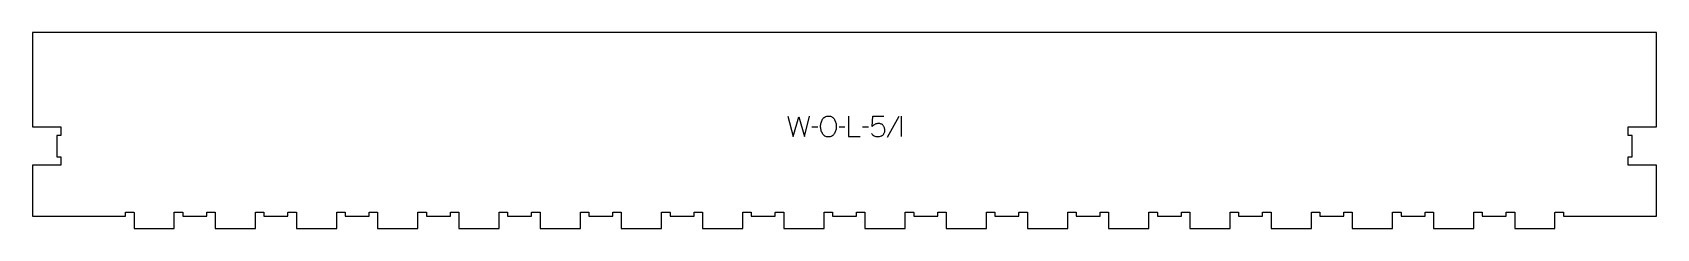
# Model space of a CAD drawing. Extents: x 0 to 2399, y 0 to 290.
import ezdxf

# ---------------------------------------------------------------- set-up
doc = ezdxf.new("R2010")
doc.units = 0
doc.layers.add('1_ANYTOOL_1MMDEEP_LABELS_S', color=2, linetype='CONTINUOUS')
doc.layers.add('4_ANYTOOL_CUTTHROUGH_OUTSI', color=5, linetype='CONTINUOUS')

msp = doc.modelspace()

# ---------------------------------------------------------------- linework, layer by layer
at = {"layer": '1_ANYTOOL_1MMDEEP_LABELS_S'}
for p, q in [((1160.387165, 149.633846), (1151.601451, 149.548132)), ((1200.415737, 149.633846), (1191.630022, 149.548132)), ((1235.301451, 149.633846), (1226.515737, 149.548132)), ((1279.958594, 165.276703), (1262.772879, 134.505275)), ((1283.472879, 165.748132), (1283.472879, 135.748132))]:
    msp.add_line(p, q, dxfattribs=at)
for points in [[(1116.030022, 165.748132), (1123.744308, 135.748132), (1132.187165, 164.848132), (1140.672879, 135.748132), (1148.172879, 165.748132)], [(1205.558594, 165.748132), (1205.558594, 135.748132), (1222.658594, 135.748132)]]:
    msp.add_lwpolyline(points, dxfattribs=at)
msp.add_lwpolyline([(1176.458594, 166.090989, -0.064784), (1179.132549, 165.743068, -0.088904), (1181.558594, 164.612417, -0.05419), (1183.481158, 162.920287, -0.051179), (1185.008594, 160.862417, -0.041653), (1186.190793, 158.433645, -0.036749), (1186.980022, 155.848132, -0.024892), (1187.437802, 153.228869, -0.030823), (1187.601451, 150.576703, -0.034269), (1187.424931, 148.004207, -0.031918), (1186.910379, 145.476703, -0.031725), (1186.022192, 142.867307, -0.026303), (1184.837165, 140.376703, -0.058719), (1183.313385, 138.214956, -0.077745), (1181.274665, 136.551703, -0.077243), (1178.787677, 135.572866, -0.055252), (1176.115737, 135.276703, -0.054051), (1173.361812, 135.575282, -0.077615), (1170.796094, 136.573132, -0.078558), (1168.72102, 138.260205, -0.060481), (1167.180022, 140.462417, -0.02629), (1165.993362, 143.001637, -0.031299), (1165.106808, 145.658846, -0.031469), (1164.591769, 148.245662, -0.033416), (1164.415737, 150.876703, -0.032847), (1164.594414, 153.593652, -0.035049), (1165.138951, 156.260632, -0.03503), (1166.054925, 158.837671, -0.032231), (1167.308594, 161.26956, -0.062518), (1168.930482, 163.336655, -0.074052), (1171.042522, 164.885632, -0.072322), (1173.669376, 165.816523, -0.049083)], format="xyb", close=True, dxfattribs=at)
msp.add_lwpolyline([(1239.587165, 140.505275, 0.051644), (1241.322203, 138.485362, 0.067529), (1243.476451, 136.937417, 0.067834), (1245.933209, 136.032946, 0.054378), (1248.544308, 135.748132, 0.039344), (1251.527561, 135.983239, 0.059901), (1254.394308, 136.798132, 0.055966), (1255.609114, 137.475135, 0.047768), (1256.660379, 138.389203, 0.046557), (1257.655794, 139.654492, 0.031515), (1258.444308, 141.062417, 0.047557), (1259.1326, 142.941798, 0.064093), (1259.387165, 144.91956, 0.035335), (1259.245847, 146.916739, 0.045148), (1258.787165, 148.862417, 0.045692), (1258.037039, 150.573907, 0.046166), (1256.987165, 152.11956, 0.060461), (1255.652257, 153.391115, 0.060801), (1254.051451, 154.305275, 0.059081), (1252.087959, 154.868596, 0.040364), (1250.044308, 155.033846, 0.051634), (1247.463716, 154.766642, 0.068321), (1245.030022, 153.898132, 0.044671), (1242.788237, 152.465978, 0.031916), (1240.787165, 150.705275), (1241.515737, 165.748132), (1257.715737, 165.748132)], format="xyb", dxfattribs=at)
at = {"layer": '4_ANYTOOL_CUTTHROUGH_OUTSI'}
msp.add_lwpolyline([(2261.999201, 18.00256), (2399.499986, 18.00256), (2399.499986, 93.50256), (2357.749986, 93.50256, -0.414214), (2357.499986, 93.75256), (2357.499986, 105.75256, -0.414214), (2357.749986, 106.00256), (2363.499986, 106.00256), (2363.499986, 137.502227), (2357.749986, 137.502227, -0.414214), (2357.499986, 137.752227), (2357.499986, 149.752227, -0.414214), (2357.749986, 150.002227), (2399.499748, 150.002177), (2399.499979, 289.502543), (0.000007, 289.502543), (0.000238, 150.002177), (41.75, 150.002227, -0.414214), (42, 149.752227), (42, 137.752227, -0.414214), (41.75, 137.502227), (36, 137.502227), (36, 106.00256), (41.75, 106.00256, -0.414214), (42, 105.75256), (42, 93.75256, -0.414214), (41.75, 93.50256), (0, 93.50256), (0, 18.00256), (137.5, 18.00256), (137.5, 23.75256, -0.414214), (137.75, 24.00256), (149.75, 24.00256, -0.414214), (150, 23.75256), (150, 0.00256), (209.5, 0.00256), (209.5, 23.75256, -0.414214), (209.75, 24.00256), (221.75, 24.00256, -0.414214), (222, 23.75256), (222, 18.00256), (257.5, 18.00256), (257.5, 23.75256, -0.414214), (257.75, 24.00256), (269.75, 24.00256, -0.414214), (270, 23.75256), (270, 0.00256), (329.5, 0.00256), (329.5, 23.75256, -0.414214), (329.75, 24.00256), (341.75, 24.00256, -0.414214), (342, 23.75256), (342, 18.00256), (377.5, 18.00256), (377.5, 23.75256, -0.414214), (377.75, 24.00256), (389.75, 24.00256, -0.414214), (390, 23.75256), (390, 0.00256), (449.5, 0.00256), (449.5, 23.75256, -0.414214), (449.75, 24.00256), (461.75, 24.00256, -0.414214), (462, 23.75256), (462, 18.00256), (497.5, 18.00256), (497.5, 23.75256, -0.414214), (497.75, 24.00256), (509.75, 24.00256, -0.414214), (510, 23.75256), (510, 0.00256), (569.5, 0.00256), (569.5, 23.75256, -0.414214), (569.75, 24.00256), (581.75, 24.00256, -0.414214), (582, 23.75256), (582, 18.00256), (617.5, 18.00256), (617.5, 23.75256, -0.414214), (617.75, 24.00256), (629.75, 24.00256, -0.414214), (630, 23.75256), (630, 0.00256), (689.5, 0.00256), (689.5, 23.75256, -0.414214), (689.75, 24.00256), (701.75, 24.00256, -0.414214), (702, 23.75256), (702, 18.00256), (737.5, 18.00256), (737.5, 23.75256, -0.414214), (737.75, 24.00256), (749.75, 24.00256, -0.414214), (750, 23.75256), (750, 0.00256), (809.5, 0.00256), (809.5, 23.75256, -0.414214), (809.75, 24.00256), (821.75, 24.00256, -0.414214), (822, 23.75256), (822, 18.00256), (857.5, 18.00256), (857.5, 23.75256, -0.414214), (857.75, 24.00256), (869.75, 24.00256, -0.414214), (870, 23.75256), (870, 0.00256), (929.5, 0.00256), (929.5, 23.75256, -0.414214), (929.75, 24.00256), (941.75, 24.00256, -0.414214), (942, 23.75256), (942, 18.00256), (977.5, 18.00256), (977.5, 23.75256, -0.414214), (977.75, 24.00256), (989.75, 24.00256, -0.414214), (990, 23.75256), (990, 0.00256), (1049.5, 0.00256), (1049.5, 23.75256, -0.414214), (1049.75, 24.00256), (1061.75, 24.00256, -0.414214), (1062, 23.75256), (1062, 18.00256), (1097.5, 18.00256), (1097.5, 23.75256, -0.414214), (1097.75, 24.00256), (1109.75, 24.00256, -0.414214), (1110, 23.75256), (1110, 0.00256), (1169.5, 0.00256), (1169.5, 23.75256, -0.414214), (1169.75, 24.00256), (1181.75, 24.00256, -0.414214), (1182, 23.75256), (1182, 18.00256), (1217.499201, 18.002516), (1217.499215, 23.752517, -0.414214), (1217.749216, 24.002516), (1229.749216, 24.002487, -0.414214), (1229.999215, 23.752486), (1229.999157, 0.002486), (1289.499157, 0.002341), (1289.499215, 23.752341, -0.414214), (1289.749216, 24.00234), (1301.749216, 24.002311, -0.414213), (1301.999215, 23.752311), (1301.999215, 18.002311), (1337.499201, 18.002224), (1337.499215, 23.752224, -0.414214), (1337.749216, 24.002223), (1349.749216, 24.002194, -0.414214), (1349.999215, 23.752193), (1349.999157, 0.002193), (1409.499157, 0.002048), (1409.499215, 23.752048, -0.414214), (1409.749216, 24.002048), (1421.749216, 24.002019, -0.414213), (1421.999215, 23.752019), (1421.999215, 18.002018), (1457.499201, 18.001931), (1457.499215, 23.751931, -0.414214), (1457.749216, 24.001931), (1469.749216, 24.001901, -0.414214), (1469.999215, 23.751901), (1469.999157, 0.001901), (1529.499157, 0.001756), (1529.499215, 23.751756, -0.414214), (1529.749216, 24.001755), (1541.749216, 24.001726, -0.414214), (1541.999215, 23.751725), (1541.999201, 18.001725), (1577.499201, 18.001639), (1577.499215, 23.751639, -0.414214), (1577.749216, 24.001638), (1589.749216, 24.001609, -0.414214), (1589.999215, 23.751608), (1589.999157, 0.001608), (1649.499157, 0.001463), (1649.499215, 23.751463, -0.414214), (1649.749216, 24.001463), (1661.749216, 24.001433, -0.414214), (1661.999215, 23.751433), (1661.999201, 18.001433), (1697.499201, 18.001346), (1697.499215, 23.751346, -0.414214), (1697.749216, 24.001345), (1709.749216, 24.001316, -0.414214), (1709.999215, 23.751316), (1709.999157, 0.001316), (1769.499157, 0.001171), (1769.499215, 23.751171, -0.414214), (1769.749216, 24.00117), (1781.749216, 24.001141, -0.414214), (1781.999215, 23.75114), (1781.999201, 18.00114), (1817.499201, 18.001053), (1817.499215, 23.751053, -0.414214), (1817.749216, 24.001053), (1829.749216, 24.001024, -0.414214), (1829.999215, 23.751023), (1829.999157, 0.001023), (1889.499157, 0.000878), (1889.499215, 23.750878, -0.414214), (1889.749216, 24.000877), (1901.749216, 24.000848, -0.414214), (1901.999215, 23.750847), (1901.999201, 18.000847), (1937.499201, 18.000761), (1937.499215, 23.750761, -0.414214), (1937.749216, 24.00076), (1949.749216, 24.000731, -0.414214), (1949.999215, 23.75073), (1949.999157, 0.00073), (2009.499157, 0.000585), (2009.499215, 23.750585, -0.414214), (2009.749216, 24.000585), (2021.749216, 24.000555, -0.414214), (2021.999215, 23.750555), (2021.999201, 18.000555), (2057.499201, 18.000468), (2057.499215, 23.750468, -0.414214), (2057.749216, 24.000468), (2069.749216, 24.000438, -0.414214), (2069.999215, 23.750438), (2069.999157, 0.000438), (2129.499157, 0.000293), (2129.499215, 23.750293, -0.414214), (2129.749216, 24.000292), (2141.749216, 24.000263, -0.414214), (2141.999215, 23.750262), (2141.999201, 18.000262), (2177.499201, 18.000176), (2177.499215, 23.750176, -0.414214), (2177.749216, 24.000175), (2189.749216, 24.000146, -0.414214), (2189.999215, 23.750145), (2189.999157, 0.000145), (2249.499157, 0), (2249.499215, 23.75, -0.414214), (2249.749216, 23.999999), (2261.749216, 23.99997, -0.414214), (2261.999215, 23.74997)], format="xyb", close=True, dxfattribs=at)

doc.saveas('drawing.dxf')
